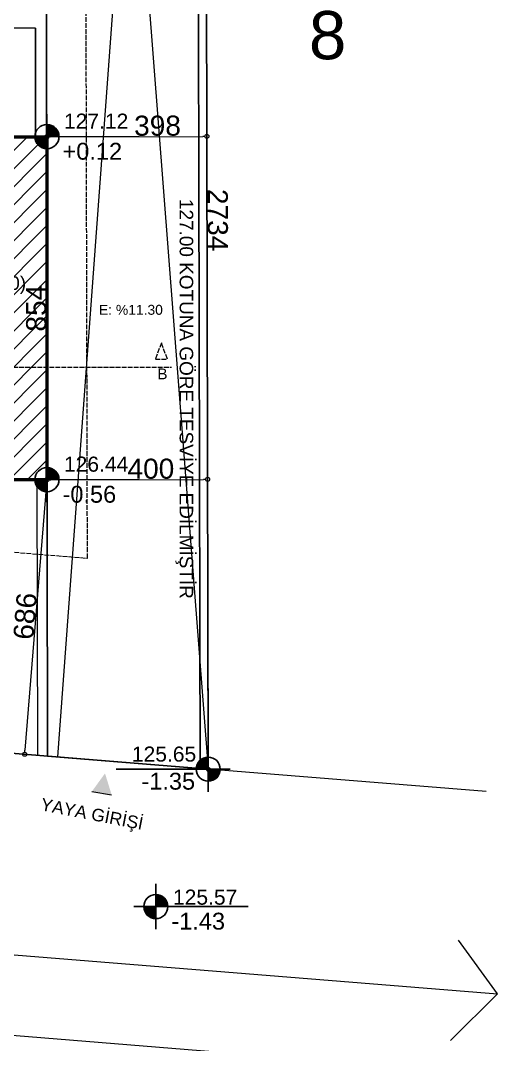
# Model space of a CAD drawing. Header units: millimetres. Extents: x 14753 to 45183, y 5640 to 19518.
# Drawn here: x 16969 to 17266, y 6137 to 6775 of the extents above; entities that cross this region are included whole.
import ezdxf

# ---------------------------------------------------------------- set-up
doc = ezdxf.new("R2010")
doc.units = ezdxf.units.MM
doc.linetypes.add('ACAD_ISO02W100', pattern=[15, 12, -3])
for name, color, linetype, lineweight in [('DETAY', 171, 'Continuous', 0), ('Duvar', 1, 'Continuous', 50), ('İMARSINIRI', 7, 'Continuous', 0), ('k ic olcu', 254, 'Continuous', 18), ('k kot', 31, 'Continuous', 20), ('k tarama', 252, 'Continuous', 9), ('kesiklii çizgi', 244, 'ACAD_ISO02W100', 5), ('NKOT', 1, 'Continuous', 0), ('PARSEL_NO', 1, 'Continuous', 0), ('PARSELNOKTA', 30, 'Continuous', 0), ('YAZI_PARSEL_NO', 13, 'Continuous', 0)]:
    doc.layers.add(name, color=color, linetype=linetype, lineweight=lineweight)
for name, color, linetype in [('KADAS', 1, 'Continuous'), ('PEYZAJ', 7, 'Continuous'), ('Standart', 7, 'Continuous'), ('YAzı', 7, 'Continuous')]:
    doc.layers.add(name, color=color, linetype=linetype)
doc.styles.get("Standard").update_dxf_attribs({"font": 'arial.ttf'})
doc.styles.add('TXT', font='arial.ttf')
doc.dimstyles.new('Copy of VAZİYET', dxfattribs={"dimtxt": 50, "dimasz": 10, "dimexe": 1.25, "dimexo": 0.625, "dimgap": 1, "dimtad": 1, "dimdec": 0, "dimtxsty": 'TXT', "dimblk": 'DOTBLANK', "dimcen": 10, "dimadec": 0, "dimazin": 0, "dimtfac": 1, "dimtdec": 0, "dimtmove": 0, "dimatfit": 3, "dimldrblk": 'DOTBLANK', "dimfxl": 1, "dimarcsym": 0})

# ---------------------------------------------------------------- blocks, each defined once
blk = doc.blocks.new('KESİT')
at = {"layer": 'kesiklii çizgi', "color": 3}
for p, q in [((381040, 4552600), (381000, 4552585)), ((381060, 4552610), (381060, 4551290)), ((381000, 4552585), (381040, 4552570)), ((380303.5, 4551890), (380288.5, 4551850)), ((380318.5, 4551850), (380303.5, 4551890)), ((381895, 4551890), (381880, 4551850)), ((381910, 4551850), (381895, 4551890)), ((380281.1, 4551829.5), (381920, 4551829.5)), ((381040, 4551320), (381000, 4551305)), ((381000, 4551305), (381040, 4551290))]:
    blk.add_line(p, q, dxfattribs=at)
for points in [[(381040, 4552570), (381040, 4552600)], [(380288.5, 4551850), (380318.5, 4551850)], [(381880, 4551850), (381910, 4551850)], [(381040, 4551290), (381040, 4551320)]]:
    blk.add_lwpolyline(points, dxfattribs=at)
for p in [(381090.5, 4552575), (381090.5, 4551295)]:
    blk.add_text('A', height=27, rotation=90, dxfattribs=at).set_placement(p)
for p in [(380293.5, 4551799.5), (381885, 4551799.5)]:
    blk.add_text('B', height=27, dxfattribs=at).set_placement(p)
blk = doc.blocks.new('GHFJ')
at = {"layer": 'KADAS', "ltscale": 50}
h = blk.add_hatch(color=6, dxfattribs=at)
h.dxf.hatch_style = 1
h.paths.add_polyline_path([(253583.5, 29982), (253613.5, 29982, 0.414936), (253583.5, 30012.1)])
h = blk.add_hatch(color=6, dxfattribs=at)
h.dxf.hatch_style = 1
h.paths.add_polyline_path([(253553.5, 29982.1, 0.414001), (253583.5, 29952.1), (253583.5, 29982)])
at = {"layer": 'KADAS', "color": 6, "ltscale": 50}
for p, q in [((253583.5, 30038.4), (253583.5, 29925.8)), ((253528.5, 29982.1), (253813, 29981.8))]:
    blk.add_line(p, q, dxfattribs=at)
blk.add_circle((253583.5, 29982.1), 30, dxfattribs=at)
blk = doc.blocks.new('_DOTBLANK')
at = {"color": 0, "linetype": 'ByBlock'}
blk.add_line((-0.5, 0), (-1, 0), dxfattribs=at)
blk.add_circle((0, 0), 0.5, dxfattribs=at)
blk = doc.blocks.new('*D865')
at = {"layer": 'Defpoints', "color": 0, "transparency": 16777216}
for p in [(361618.3, 4542278.9), (361624.1, 4539545), (361624.1, 4539545)]:
    blk.add_point(p, dxfattribs=at)
at = {"layer": 'k ic olcu', "color": 0, "lineweight": -2, "transparency": 16777216}
for p, q in [((361619, 4542278.9), (361619.6, 4542278.9)), ((361618.4, 4542268.9), (361624.1, 4539555)), ((361624.8, 4539545), (361625.4, 4539545))]:
    blk.add_line(p, q, dxfattribs=at)
at = {"layer": 'k ic olcu', "color": 0, "lineweight": -2, "transparency": 16777216, "xscale": 10, "yscale": 10, "zscale": 10}
for p, rotation in [((361618.3, 4542278.9), 90.12163422058865), ((361624.1, 4539545), 270.1216342205886)]:
    blk.add_blockref('_DOTBLANK', p, dxfattribs=dict(at, rotation=rotation))
at = {"layer": 'k ic olcu', "color": 0, "transparency": 16777216, "insert": (361647.8, 4540912), "char_height": 50, "attachment_point": 5, "rotation": 270.1216, "style": 'TXT'}
blk.add_mtext('2734', dxfattribs=at)
blk = doc.blocks.new('*D867')
at = {"layer": 'Defpoints', "color": 0, "transparency": 16777216}
for p in [(359302.5, 4539733.6), (359302.5, 4539733.6), (361624.1, 4539545)]:
    blk.add_point(p, dxfattribs=at)
at = {"layer": 'k ic olcu', "color": 0, "lineweight": -2, "transparency": 16777216}
for p, q in [((359302.6, 4539734.2), (359302.6, 4539734.8)), ((361614.2, 4539545.8), (359312.5, 4539732.8)), ((361624.2, 4539545.6), (361624.2, 4539546.2))]:
    blk.add_line(p, q, dxfattribs=at)
at = {"layer": 'k ic olcu', "color": 0, "lineweight": -2, "transparency": 16777216, "xscale": 10, "yscale": 10, "zscale": 10}
for p, rotation in [((359302.5, 4539733.6), 175.3560033743038), ((361624.1, 4539545), 355.3560033743038)]:
    blk.add_blockref('_DOTBLANK', p, dxfattribs=dict(at, rotation=rotation))
at = {"layer": 'k ic olcu', "color": 0, "transparency": 16777216, "insert": (360465.5, 4539665.8), "char_height": 50, "attachment_point": 5, "rotation": 355.356, "style": 'TXT'}
blk.add_mtext('2329', dxfattribs=at)
blk = doc.blocks.new('*D841')
at = {"layer": 'Defpoints', "color": 0, "transparency": 16777216}
for p in [(360146.6, 4541119.8), (361222.6, 4541119.8), (361222.6, 4541119.8)]:
    blk.add_point(p, dxfattribs=at)
at = {"layer": 'k ic olcu', "color": 0, "lineweight": -2, "transparency": 16777216}
for p, q in [((360146.6, 4541120.4), (360146.6, 4541121)), ((360156.6, 4541119.8), (361212.6, 4541119.8)), ((361222.6, 4541120.4), (361222.6, 4541121))]:
    blk.add_line(p, q, dxfattribs=at)
at = {"layer": 'k ic olcu', "color": 0, "lineweight": -2, "transparency": 16777216, "xscale": 10, "yscale": 10, "zscale": 10, "rotation": 180}
blk.add_blockref('_DOTBLANK', (360146.6, 4541119.8), dxfattribs=at)
at = {"layer": 'k ic olcu', "color": 0, "lineweight": -2, "transparency": 16777216, "xscale": 10, "yscale": 10, "zscale": 10}
blk.add_blockref('_DOTBLANK', (361222.6, 4541119.8), dxfattribs=at)
at = {"layer": 'k ic olcu', "color": 0, "transparency": 16777216, "insert": (360684.6, 4541146.3), "char_height": 50, "attachment_point": 5, "style": 'TXT'}
blk.add_mtext('1076', dxfattribs=at)
blk = doc.blocks.new('*D842')
at = {"layer": 'Defpoints', "color": 0, "transparency": 16777216}
for p in [(361222.6, 4541119.8), (361222.6, 4540265.8), (361222.6, 4540265.8)]:
    blk.add_point(p, dxfattribs=at)
at = {"layer": 'k ic olcu', "color": 0, "lineweight": -2, "transparency": 16777216}
for p, q in [((361222.6, 4541109.8), (361222.6, 4540275.8)), ((361223.2, 4541119.8), (361223.8, 4541119.8)), ((361223.2, 4540265.8), (361223.8, 4540265.8))]:
    blk.add_line(p, q, dxfattribs=at)
at = {"layer": 'k ic olcu', "color": 0, "lineweight": -2, "transparency": 16777216, "xscale": 10, "yscale": 10, "zscale": 10}
for p, rotation in [((361222.6, 4541119.8), 90), ((361222.6, 4540265.8), 270)]:
    blk.add_blockref('_DOTBLANK', p, dxfattribs=dict(at, rotation=rotation))
at = {"layer": 'k ic olcu', "color": 0, "transparency": 16777216, "insert": (361196.1, 4540692.8), "char_height": 50, "attachment_point": 5, "rotation": 90, "style": 'TXT'}
blk.add_mtext('854', dxfattribs=at)
blk = doc.blocks.new('*D843')
at = {"layer": 'Defpoints', "color": 0, "transparency": 16777216}
for p in [(360742.6, 4540265.8), (360742.6, 4540265.8), (361222.6, 4540265.8)]:
    blk.add_point(p, dxfattribs=at)
at = {"layer": 'k ic olcu', "color": 0, "lineweight": -2, "transparency": 16777216}
for p, q in [((360742.6, 4540266.4), (360742.6, 4540267)), ((361212.6, 4540265.8), (360752.6, 4540265.8)), ((361222.6, 4540266.4), (361222.6, 4540267))]:
    blk.add_line(p, q, dxfattribs=at)
at = {"layer": 'k ic olcu', "color": 0, "lineweight": -2, "transparency": 16777216, "xscale": 10, "yscale": 10, "zscale": 10, "rotation": 180}
blk.add_blockref('_DOTBLANK', (360742.6, 4540265.8), dxfattribs=at)
at = {"layer": 'k ic olcu', "color": 0, "lineweight": -2, "transparency": 16777216, "xscale": 10, "yscale": 10, "zscale": 10}
blk.add_blockref('_DOTBLANK', (361222.6, 4540265.8), dxfattribs=at)
at = {"layer": 'k ic olcu', "color": 0, "transparency": 16777216, "insert": (360982.6, 4540292.3), "char_height": 50, "attachment_point": 5, "style": 'TXT'}
blk.add_mtext('480', dxfattribs=at)
blk = doc.blocks.new('*D868')
at = {"layer": 'Defpoints', "color": 0, "transparency": 16777216}
for p in [(361222.6, 4540265.8), (361622.6, 4540266.6), (361622.6, 4540266.6)]:
    blk.add_point(p, dxfattribs=at)
at = {"layer": 'k ic olcu', "color": 0, "lineweight": -2, "transparency": 16777216}
for p, q in [((361222.6, 4540266.4), (361222.6, 4540267)), ((361232.6, 4540265.8), (361612.6, 4540266.6)), ((361622.6, 4540267.2), (361622.6, 4540267.9))]:
    blk.add_line(p, q, dxfattribs=at)
at = {"layer": 'k ic olcu', "color": 0, "lineweight": -2, "transparency": 16777216, "xscale": 10, "yscale": 10, "zscale": 10}
for p, rotation in [((361222.6, 4540265.8), 180.1216342205688), ((361622.6, 4540266.6), 0.1216342205687478)]:
    blk.add_blockref('_DOTBLANK', p, dxfattribs=dict(at, rotation=rotation))
at = {"layer": 'k ic olcu', "color": 0, "transparency": 16777216, "insert": (361481.4, 4540292.8), "char_height": 50, "attachment_point": 5, "rotation": 0.1216, "style": 'TXT'}
blk.add_mtext('400', dxfattribs=at)
blk = doc.blocks.new('*D859')
at = {"layer": 'Defpoints', "color": 0, "transparency": 16777216}
for p in [(361222.6, 4541119.8), (361620.8, 4541120.6), (361620.8, 4541120.6)]:
    blk.add_point(p, dxfattribs=at)
at = {"layer": 'k ic olcu', "color": 0, "lineweight": -2, "transparency": 16777216}
for p, q in [((361222.6, 4541119.1), (361222.6, 4541118.5)), ((361232.6, 4541119.8), (361610.8, 4541120.6)), ((361620.8, 4541120), (361620.8, 4541119.4))]:
    blk.add_line(p, q, dxfattribs=at)
at = {"layer": 'k ic olcu', "color": 0, "lineweight": -2, "transparency": 16777216, "xscale": 10, "yscale": 10, "zscale": 10}
for p, rotation in [((361222.6, 4541119.8), 180.1216342206758), ((361620.8, 4541120.6), 0.1216342206758562)]:
    blk.add_blockref('_DOTBLANK', p, dxfattribs=dict(at, rotation=rotation))
at = {"layer": 'k ic olcu', "color": 0, "transparency": 16777216, "insert": (361497.9, 4541146.9), "char_height": 50, "attachment_point": 5, "rotation": 0.1216, "style": 'TXT'}
blk.add_mtext('398', dxfattribs=at)
blk = doc.blocks.new('*D836')
at = {"layer": 'Defpoints', "color": 0, "transparency": 16777216}
for p in [(361222.6, 4540265.7), (361167.1, 4539582.1), (361167.1, 4539582.1)]:
    blk.add_point(p, dxfattribs=at)
at = {"layer": 'k ic olcu', "color": 0, "lineweight": -2, "transparency": 16777216}
for p, q in [((361222, 4540265.8), (361221.4, 4540265.8)), ((361221.8, 4540255.7), (361167.9, 4539592.1)), ((361166.4, 4539582.2), (361165.8, 4539582.2))]:
    blk.add_line(p, q, dxfattribs=at)
at = {"layer": 'k ic olcu', "color": 0, "lineweight": -2, "transparency": 16777216, "xscale": 10, "yscale": 10, "zscale": 10}
for p, rotation in [((361222.6, 4540265.7), 85.35600337430631), ((361167.1, 4539582.1), 265.3560033743063)]:
    blk.add_blockref('_DOTBLANK', p, dxfattribs=dict(at, rotation=rotation))
at = {"layer": 'k ic olcu', "color": 0, "transparency": 16777216, "insert": (361168.4, 4539926.1), "char_height": 50, "attachment_point": 5, "rotation": 85.356, "style": 'TXT'}
blk.add_mtext('686', dxfattribs=at)
blk = doc.blocks.new('vaziyet1')
at = {"layer": 'k ic olcu'}
h = blk.add_hatch(color=0, dxfattribs=at)
h.dxf.hatch_style = 1
h.paths.add_polyline_path([(361367.2, 4539534.6), (361334.4, 4539489.4), (361383.7, 4539481.2)])
at = {"layer": 'k tarama', "transparency": 33554559}
h = blk.add_hatch(dxfattribs=at)
h.set_pattern_fill('ANSI31', color=256, scale=10)
h.paths.add_polyline_path([(359597.9, 4542569.3), (359597.9, 4541899.3), (359597.9, 4541715.3), (360077.9, 4541715.3), (360077.9, 4541915.3), (360673.9, 4541915.3), (360673.9, 4542569.3)])
h.paths.add_polyline_path([(361222.6, 4541119.8), (361222.6, 4540449.8), (361222.6, 4540265.8), (360742.6, 4540265.8), (360742.6, 4540465.8), (360146.6, 4540465.8), (360146.6, 4541119.8)])
at = {"layer": 'DETAY'}
for p, q in [((362344.5, 4538985.7), (362247.4, 4539119.4)), ((361120.4, 4539084.6), (362344.5, 4538985.7)), ((362344.5, 4538985.7), (362227.1, 4538869.2)), ((361104.3, 4538885.2), (362328.3, 4538786.3))]:
    blk.add_line(p, q, dxfattribs=at)
at = {"layer": 'Duvar'}
blk.add_polyline3d([(361222.6, 4541119.8, 0), (361222.6, 4540449.8, 0), (361222.6, 4540265.8, 0), (360742.6, 4540265.8, 0), (360742.6, 4540465.8, 0), (360146.6, 4540465.8, 0), (360146.6, 4541119.8, 0), (361222.6, 4541119.8, 0)], dxfattribs=at)
at = {"layer": 'İMARSINIRI'}
for p, q in [((361618.3, 4542278.9), (361624.1, 4539545)), ((361194.2, 4541390.1), (359298.6, 4541390.1)), ((361197.7, 4540265.8), (361199.2, 4539579.5)), ((361624.1, 4539545), (359302.5, 4539733.6)), ((362316.6, 4539489.2), (361624.1, 4539545))]:
    blk.add_line(p, q, dxfattribs=at)
at = {"layer": 'k tarama'}
blk.add_lwpolyline([(361334.4, 4539489.4), (361383.7, 4539481.2)], dxfattribs=at)
at = {"layer": 'kesiklii çizgi'}
blk.add_lwpolyline([(361318.3, 4542278.2), (361317.6, 4542573.4), (359595.9, 4542569.3), (359601.9, 4540210.3), (361323.4, 4540070.4)], close=True, dxfattribs=at)
at = {"layer": 'NKOT'}
for q in [(361249.1, 4539575.4), (361624.1, 4539545)]:
    blk.add_line((361430.8, 4542045.6), q, dxfattribs=at)
at = {"layer": 'PARSELNOKTA'}
blk.add_point((361624.1, 4539545), dxfattribs=at)
at = {"layer": 'PEYZAJ'}
blk.add_line((361194.2, 4541390.1), (361194.2, 4541119.8), dxfattribs=at)
blk.add_lwpolyline([(361218.9, 4542853.1), (361597, 4542854), (361604.1, 4539546.6), (361224.2, 4539577.4), (361218.9, 4542853.1)], dxfattribs=at)
at = {"layer": 'YAzı'}
blk.add_lwpolyline([(361618.3, 4542278.9), (361617, 4542874.1), (359295.2, 4542868.6), (359302.5, 4539733.6), (359302.5, 4539733.6), (361624.1, 4539545)], close=True, dxfattribs=at)
at = {"layer": 'KADAS', "rotation": 0.1238215090595924}
for p in [(107704.5, 4510589.8), (107704.5, 4509735.8), (107975.6, 4508672.9)]:
    blk.add_blockref('GHFJ', p, dxfattribs=at)
at = {"layer": 'KADAS', "xscale": -1, "rotation": 359.8761784909404}
blk.add_blockref('GHFJ', (615142.2, 4509015), dxfattribs=at)
at = {"layer": 'Standart'}
blk.add_blockref('KESİT', (-20387.4, -11283.8), dxfattribs=at)
at = {"layer": 'k kot', "lineweight": 0}
blk.add_text('127.00 KOTUNA GÖRE TESVİYE EDİLMİŞTİR', height=33.75, rotation=270, dxfattribs=at).set_placement((361553, 4540964.6))
blk.add_text('SU BASMAN KOTU=127.60(127.00 + 0.60)', height=33.75, dxfattribs=at).set_placement((360256.2, 4540738.4))
at = {"layer": 'NKOT'}
for s, height, p in [('127.12', 37.5, (361264.9, 4541139.7)), ('E: %%%11.30', 24.67, (361352.2, 4540676.4)), ('126.44', 37.5, (361264.9, 4540285.7)), ('125.65', 37.5, (361434, 4539563.9, 25126)), ('125.57', 37.5, (361536.4, 4539207.7, 12556.5))]:
    blk.add_text(s, height=height, dxfattribs=at).set_placement(p)
at = {"layer": 'NKOT', "lineweight": 0}
for s, p in [('+0.12', (361261.3, 4541062.5, 590.4)), ('-0.56', (361261.3, 4540208.5, 590.4)), ('-1.35', (361457.8, 4539494.1, 590.4)), ('-1.43', (361532.4, 4539145.7, 590.4))]:
    blk.add_text(s, height=42, dxfattribs=at).set_placement(p)
at = {"layer": 'PARSEL_NO'}
blk.add_text('8', height=120, dxfattribs=at).set_placement((361874.8, 4541312.6))
at = {"layer": 'YAZI_PARSEL_NO', "color": 255, "lineweight": 0}
blk.add_text('YAYA GİRİŞİ', height=31.13, rotation=349.0183, dxfattribs=at).set_placement((361205.1, 4539443.1))
at = {"layer": 'k ic olcu'}
for p1, p2, picture, middle in [((361618.3, 4542278.9), (361624.1, 4539545), '*D865', (361647.8, 4540912)), ((360146.6, 4541119.8), (361222.6, 4541119.8), '*D841', (360684.6, 4541146.3)), ((361222.6, 4541119.8), (361222.6, 4540265.8), '*D842', (361196.1, 4540692.8)), ((361222.6, 4540265.8), (360742.6, 4540265.8), '*D843', (360982.6, 4540292.3)), ((361222.6, 4540265.7), (361167.1, 4539582.1), '*D836', (361168.4, 4539926.1)), ((361624.1, 4539545), (359302.5, 4539733.6), '*D867', (360465.5, 4539665.8))]:
    dim = blk.add_aligned_dim(p1=p1, p2=p2, distance=0, dimstyle='Copy of VAZİYET', dxfattribs=at)
    dim.commit()
    dim.dimension.update_dxf_attribs({"geometry": picture, "text_midpoint": middle})
for base, p1, p2, picture, middle in [((361620.8, 4541120.6), (361222.6, 4541119.8), (361620.8, 4541120.6), '*D859', (361497.9, 4541120.3)), ((361622.6, 4540266.6), (361222.6, 4540265.8), (361622.6, 4540266.6), '*D868', (361481.5, 4540266.3))]:
    dim = blk.add_linear_dim(base=base, p1=p1, p2=p2, angle=0.1216, dimstyle='Copy of VAZİYET', dxfattribs=at)
    dim.commit()
    dim.dimension.update_dxf_attribs({"geometry": picture, "text_midpoint": middle, "dimtype": 129})

msp = doc.modelspace()

# ---------------------------------------------------------------- block references
at = {"layer": 'k ic olcu', "xscale": 0.25, "yscale": 0.25, "zscale": 0.25}
msp.add_blockref('vaziyet1', (-73320.24, -1128577.72), dxfattribs=at)

doc.saveas('drawing.dxf')
